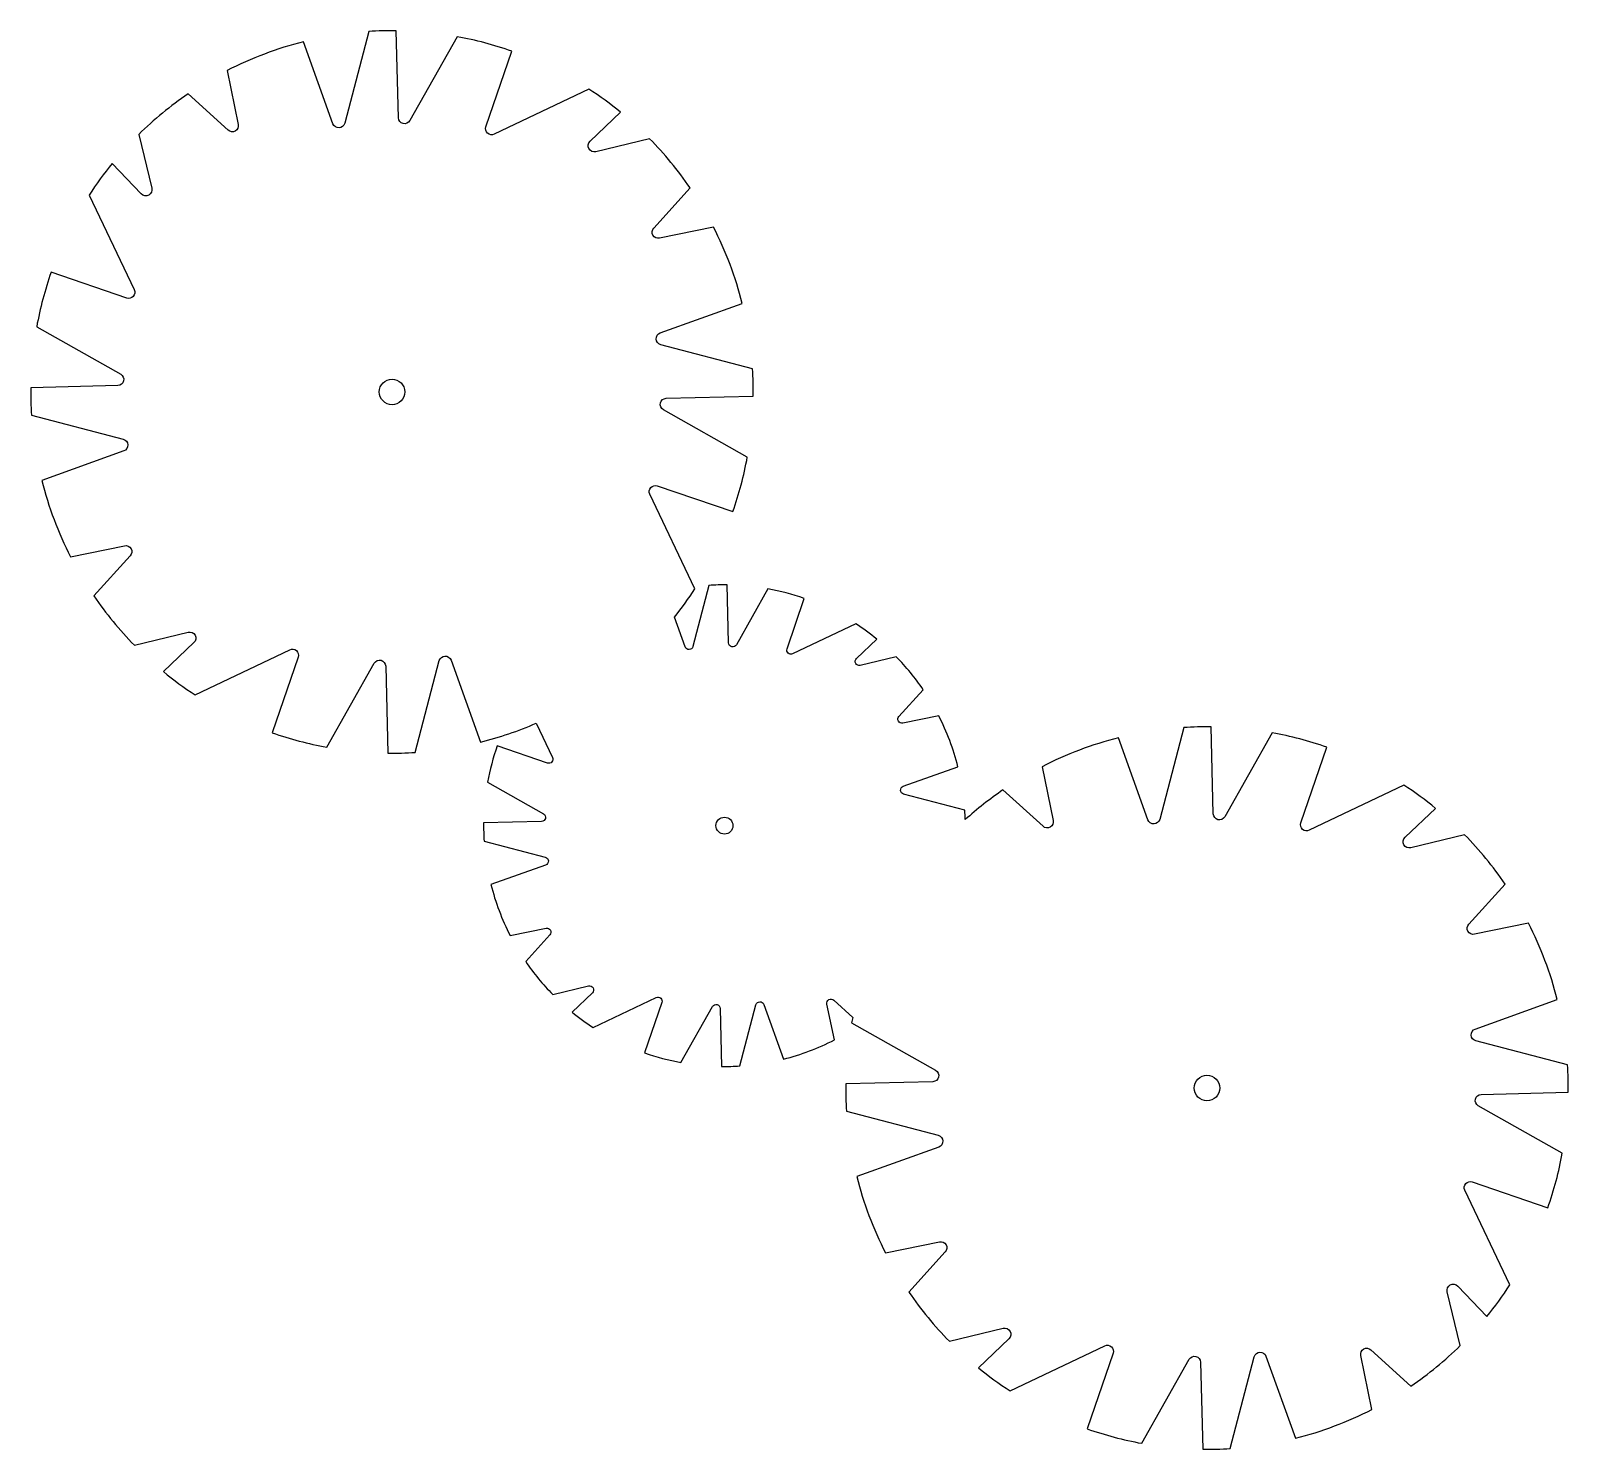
# Model space of a CAD drawing. Extents: x -0.286 to 0.352, y -0.258 to 0.331.
import ezdxf

# ---------------------------------------------------------------- set-up
doc = ezdxf.new("R2010")
doc.units = 0
doc.header["$MEASUREMENT"] = 0
doc.layers.get('0').update_dxf_attribs({"linetype": 'CONTINUOUS'})
doc.layers.add('01', color=1, linetype='CONTINUOUS')

msp = doc.modelspace()

# ---------------------------------------------------------------- linework, layer by layer
msp.add_lwpolyline([(-0.2617, 0.26242), (-0.24294, 0.22317, -0.664673), (-0.24607, 0.21965), (-0.27745, 0.23039, 0.039061), (-0.28346, 0.20778), (-0.24858, 0.18809, -0.761536), (-0.24977, 0.18332), (-0.28591, 0.18243, 0.018996), (-0.28561, 0.17105), (-0.24751, 0.16106, -0.736997), (-0.24729, 0.15619), (-0.28135, 0.14395, 0.056744), (-0.26937, 0.1122), (-0.24702, 0.11683, -0.726239), (-0.24461, 0.11261), (-0.25972, 0.09599, 0.044286), (-0.24287, 0.07551), (-0.22054, 0.08092, -0.768046), (-0.21818, 0.07658), (-0.23085, 0.06455, 0.027271), (-0.21765, 0.05491), (-0.1784, 0.07367, -0.664673), (-0.17489, 0.07054), (-0.18562, 0.03916, 0.039061), (-0.16301, 0.03316), (-0.14333, 0.06803, -0.761536), (-0.13855, 0.06684), (-0.13767, 0.0307, 0.018996), (-0.12628, 0.031), (-0.11629, 0.06911, -0.736997), (-0.11142, 0.06932), (-0.09918, 0.03526, 0.040818), (-0.07604, 0.04316), (-0.06923, 0.02891, -0.664673), (-0.07132, 0.02656), (-0.09224, 0.03372, 0.039061), (-0.09624, 0.01865), (-0.07299, 0.00552, -0.761536), (-0.07379, 0.00234), (-0.09788, 0.00175, 0.018996), (-0.09768, -0.00584), (-0.07228, -0.0125, -0.736997), (-0.07213, -0.01575), (-0.09484, -0.0239, 0.056744), (-0.08686, -0.04507), (-0.07196, -0.04199, -0.726239), (-0.07035, -0.0448), (-0.08042, -0.05588, 0.044286), (-0.06918, -0.06953), (-0.0543, -0.06593, -0.768046), (-0.05273, -0.06882), (-0.06118, -0.07684, 0.027271), (-0.05237, -0.08326), (-0.02621, -0.07076, -0.664673), (-0.02386, -0.07285), (-0.03102, -0.09376, 0.039061), (-0.01595, -0.09777), (-0.00282, -0.07452, -0.761536), (0.00036, -0.07531), (0.00095, -0.0994, 0.018996), (0.00854, -0.0992), (0.0152, -0.0738, -0.736997), (0.01845, -0.07366), (0.0266, -0.09637, 0.056744), (0.04777, -0.08838), (0.04469, -0.07348, -0.726239), (0.0475, -0.07187), (0.05537, -0.07902, 0.003839), (0.05493, -0.08128), (0.08981, -0.10097, -0.761536), (0.08862, -0.10574), (0.05248, -0.10663, 0.018996), (0.05278, -0.11802), (0.09088, -0.128, -0.736997), (0.0911, -0.13288), (0.05704, -0.14511, 0.056744), (0.06902, -0.17686), (0.09137, -0.17224, -0.726239), (0.09378, -0.17645), (0.07867, -0.19308, 0.044286), (0.09552, -0.21355), (0.11784, -0.20814, -0.768046), (0.1202, -0.21248), (0.10754, -0.22451, 0.027271), (0.12074, -0.23415), (0.15999, -0.21539, -0.664673), (0.1635, -0.21852), (0.15276, -0.2499, 0.039061), (0.17538, -0.25591), (0.19506, -0.22103, -0.761536), (0.19984, -0.22222), (0.20072, -0.25836, 0.018996), (0.21211, -0.25806), (0.2221, -0.21996, -0.736997), (0.22697, -0.21974), (0.23921, -0.2538, 0.056744), (0.27096, -0.24182), (0.26633, -0.21947, -0.726239), (0.27055, -0.21706), (0.28717, -0.23217, 0.044286), (0.30765, -0.21532), (0.30224, -0.193, -0.768046), (0.30658, -0.19064), (0.31861, -0.2033, 0.027271), (0.32825, -0.1901), (0.30949, -0.15085, -0.664673), (0.31262, -0.14734), (0.34399, -0.15808, 0.039061), (0.35, -0.13546), (0.31513, -0.11578, -0.761536), (0.31632, -0.111), (0.35246, -0.11012, 0.018996), (0.35216, -0.09873), (0.31405, -0.08874, -0.736997), (0.31384, -0.08387), (0.3479, -0.07163, 0.056744), (0.33592, -0.03988), (0.31357, -0.04451, -0.726239), (0.31116, -0.04029), (0.32626, -0.02367, 0.044286), (0.30941, -0.00319), (0.28709, -0.0086, -0.768046), (0.28473, -0.00426), (0.2974, 0.00776, 0.027271), (0.2842, 0.01741), (0.24495, -0.00135, -0.664673), (0.24143, 0.00178), (0.25217, 0.03315, 0.039061), (0.22956, 0.03916), (0.20987, 0.00429, -0.761536), (0.2051, 0.00548), (0.20421, 0.04162, 0.018996), (0.19282, 0.04132), (0.18284, 0.00321, -0.736997), (0.17796, 0.003), (0.16573, 0.03706, 0.056744), (0.13398, 0.02508), (0.1386, 0.00273, -0.726239), (0.13439, 0.00032), (0.11776, 0.01542, 0.033297), (0.10208, 0.00308, 0.009846), (0.10191, 0.00702), (0.0765, 0.01367, -0.736997), (0.07636, 0.01692), (0.09907, 0.02508, 0.056744), (0.09108, 0.04625), (0.07618, 0.04316, -0.726239), (0.07457, 0.04598), (0.08464, 0.05706, 0.044286), (0.07341, 0.07071), (0.05853, 0.0671, -0.768046), (0.05695, 0.06999), (0.0654, 0.07801, 0.027271), (0.0566, 0.08444), (0.03043, 0.07193, -0.664673), (0.02809, 0.07402), (0.03525, 0.09494, 0.039061), (0.02017, 0.09894), (0.00705, 0.07569, -0.761536), (0.00386, 0.07649), (0.00328, 0.10058, 0.018996), (-0.00432, 0.10038), (-0.01097, 0.07498, -0.736997), (-0.01422, 0.07483), (-0.01865, 0.08716, 0.024262), (-0.01014, 0.09896), (-0.0289, 0.13821, -0.664673), (-0.02577, 0.14172), (0.0056, 0.13099, 0.039061), (0.01161, 0.1536), (-0.02326, 0.17328, -0.761536), (-0.02207, 0.17806), (0.01407, 0.17894, 0.018996), (0.01377, 0.19033), (-0.02434, 0.20032, -0.736997), (-0.02455, 0.20519), (0.00951, 0.21743, 0.056744), (-0.00247, 0.24918), (-0.02482, 0.24455, -0.726239), (-0.02723, 0.24877), (-0.01213, 0.26539, 0.044286), (-0.02898, 0.28587), (-0.0513, 0.28046, -0.768046), (-0.05366, 0.2848), (-0.04099, 0.29683, 0.027271), (-0.05419, 0.30647), (-0.09344, 0.28771, -0.664673), (-0.09696, 0.29084), (-0.08622, 0.32221, 0.039061), (-0.10883, 0.32822), (-0.12852, 0.29335, -0.761536), (-0.13329, 0.29454), (-0.13418, 0.33068, 0.018996), (-0.14557, 0.33038), (-0.15555, 0.29227, -0.736997), (-0.16043, 0.29206), (-0.17266, 0.32612, 0.056744), (-0.20441, 0.31414), (-0.19978, 0.29179, -0.726239), (-0.204, 0.28938), (-0.22062, 0.30448, 0.044286), (-0.2411, 0.28763), (-0.23569, 0.26531, -0.768046), (-0.24003, 0.26295), (-0.25206, 0.27562, 0.027271)], format="xyb", close=True)
at = {"layer": '01'}
for centre, radius in [((-0.13592, 0.18069), 0.00529), ((0.00211, 0.00059), 0.00352), ((0.20247, -0.10837), 0.00529)]:
    msp.add_circle(centre, radius, dxfattribs=at)

doc.saveas('drawing.dxf')
